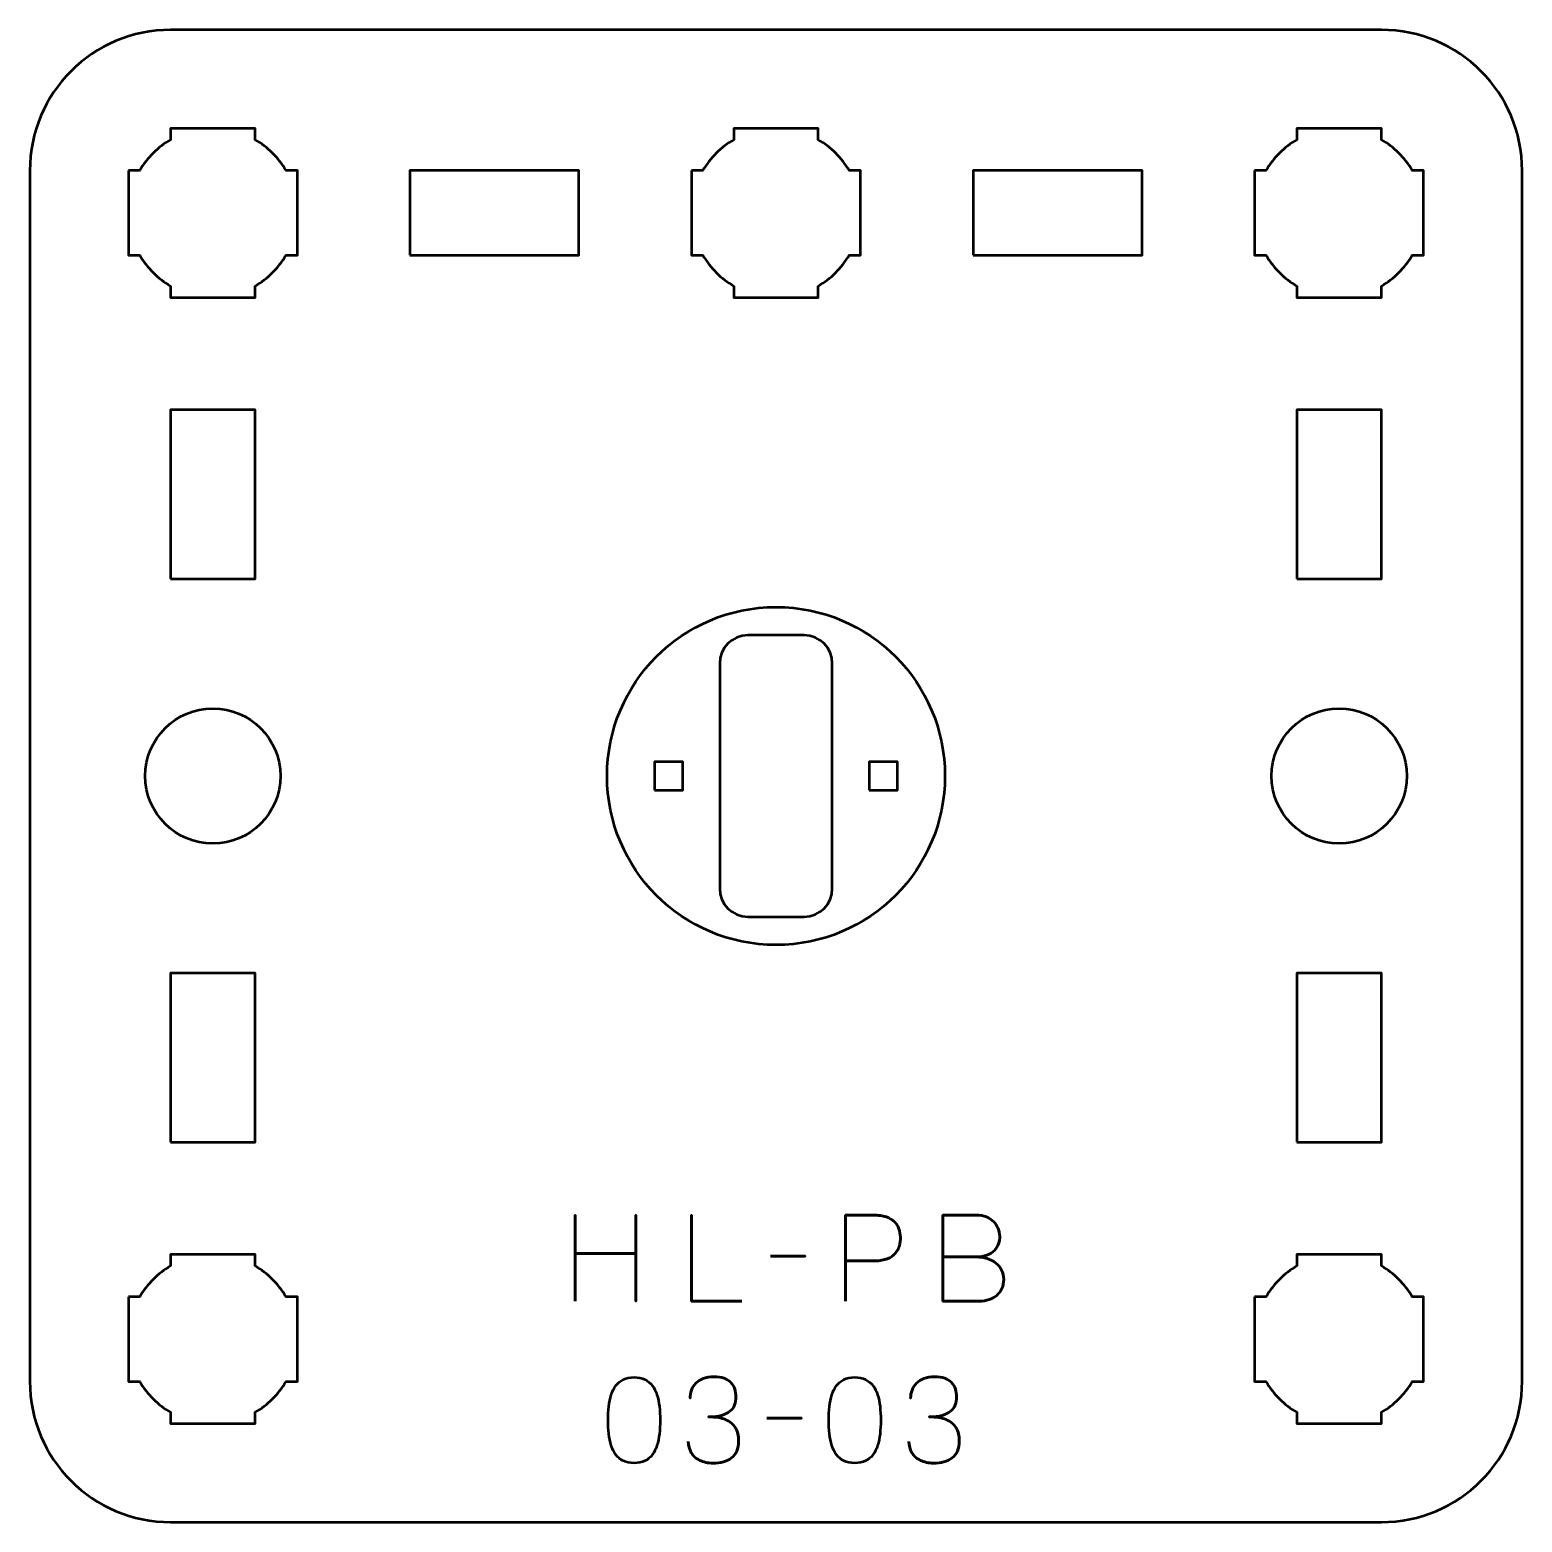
# Model space of a CAD drawing. Header units: centimetres. Extents: x -13.15 to -7.85, y -17.5 to -12.2.
import ezdxf

# ---------------------------------------------------------------- set-up
doc = ezdxf.new("R2010")
doc.units = ezdxf.units.CM
doc.header["$MEASUREMENT"] = 0
doc.layers.add('Layer 1', color=7, linetype='Continuous')

msp = doc.modelspace()

# ---------------------------------------------------------------- linework, layer by layer
at = {"layer": 'Layer 1', "lineweight": 53}
for points in [[(-12.65, -14.15), (-12.35, -14.15), (-12.35, -13.55), (-12.65, -13.55), (-12.65, -14.15)], [(-8.65, -14.15), (-8.35, -14.15), (-8.35, -13.55), (-8.65, -13.55), (-8.65, -14.15)], [(-10.931, -14.90001), (-10.831, -14.90001), (-10.831, -14.80001), (-10.931, -14.80001), (-10.931, -14.90001)], [(-10.169, -14.90001), (-10.069, -14.90001), (-10.069, -14.80001), (-10.169, -14.80001), (-10.169, -14.90001)], [(-12.65, -16.15), (-12.35, -16.15), (-12.35, -15.55), (-12.65, -15.55), (-12.65, -16.15)], [(-8.65, -16.15), (-8.35, -16.15), (-8.35, -15.55), (-8.65, -15.55), (-8.65, -16.15)]]:
    msp.add_lwpolyline(points, close=True, dxfattribs=at)
at = {"layer": 'Layer 1', "color": 5, "lineweight": 53}
msp.add_ellipse((-10.5, -14.85), major_axis=(0, 0.6), ratio=1, dxfattribs=at)
at = {"layer": 'Layer 1', "lineweight": 53}
for centre in [(-12.5, -14.85), (-8.5, -14.85)]:
    msp.add_ellipse(centre, major_axis=(0, 0.24), ratio=1, dxfattribs=at)
for points, knots in [([(-13.15, -17), (-13.15, -17), (-13.15, -12.7), (-13.15, -12.7), (-13.15, -12.7), (-13.15, -12.42391), (-12.92609, -12.2), (-12.65, -12.2), (-12.65, -12.2), (-12.65, -12.2), (-8.35, -12.2), (-8.35, -12.2), (-8.35, -12.2), (-8.07391, -12.2), (-7.85, -12.42391), (-7.85, -12.7), (-7.85, -12.7), (-7.85, -12.7), (-7.85, -17), (-7.85, -17), (-7.85, -17), (-7.85, -17.27609), (-8.07391, -17.5), (-8.35, -17.5), (-8.35, -17.5), (-8.35, -17.5), (-12.65, -17.5), (-12.65, -17.5), (-12.65, -17.5), (-12.92609, -17.5), (-13.15, -17.27609), (-13.15, -17)], [0, 0, 0, 0, 0.125, 0.125, 0.125, 0.125, 0.25, 0.25, 0.25, 0.25, 0.375, 0.375, 0.375, 0.375, 0.5, 0.5, 0.5, 0.5, 0.625, 0.625, 0.625, 0.625, 0.75, 0.75, 0.75, 0.75, 0.875, 0.875, 0.875, 0.875, 1, 1, 1, 1]), ([(-12.8, -12.7), (-12.8, -12.7), (-12.75985, -12.7), (-12.75985, -12.7), (-12.75985, -12.7), (-12.7335, -12.65447), (-12.69553, -12.6165), (-12.65, -12.59015), (-12.65, -12.59015), (-12.65, -12.59015), (-12.65, -12.55), (-12.65, -12.55), (-12.65, -12.55), (-12.65, -12.55), (-12.5, -12.55), (-12.5, -12.55), (-12.5, -12.55), (-12.5, -12.55), (-12.35, -12.55), (-12.35, -12.55), (-12.35, -12.55), (-12.35, -12.55), (-12.35, -12.59015), (-12.35, -12.59015), (-12.35, -12.59015), (-12.30447, -12.6165), (-12.2665, -12.65447), (-12.24015, -12.7), (-12.24015, -12.7), (-12.24015, -12.7), (-12.2, -12.7), (-12.2, -12.7), (-12.2, -12.7), (-12.2, -12.7), (-12.2, -12.85), (-12.2, -12.85), (-12.2, -12.85), (-12.2, -12.85), (-12.2, -13), (-12.2, -13), (-12.2, -13), (-12.2, -13), (-12.24015, -13), (-12.24015, -13), (-12.24015, -13), (-12.2665, -13.04553), (-12.30447, -13.0835), (-12.35, -13.10985), (-12.35, -13.10985), (-12.35, -13.10985), (-12.35, -13.15), (-12.35, -13.15), (-12.35, -13.15), (-12.35, -13.15), (-12.5, -13.15), (-12.5, -13.15), (-12.5, -13.15), (-12.5, -13.15), (-12.65, -13.15), (-12.65, -13.15), (-12.65, -13.15), (-12.65, -13.15), (-12.65, -13.10985), (-12.65, -13.10985), (-12.65, -13.10985), (-12.69553, -13.0835), (-12.7335, -13.04553), (-12.75985, -13), (-12.75985, -13), (-12.75985, -13), (-12.8, -13), (-12.8, -13), (-12.8, -13), (-12.8, -13), (-12.8, -12.85), (-12.8, -12.85), (-12.8, -12.85), (-12.8, -12.85), (-12.8, -12.7), (-12.8, -12.7)], [0, 0, 0, 0, 0.05, 0.05, 0.05, 0.05, 0.1, 0.1, 0.1, 0.1, 0.15, 0.15, 0.15, 0.15, 0.2, 0.2, 0.2, 0.2, 0.25, 0.25, 0.25, 0.25, 0.3, 0.3, 0.3, 0.3, 0.35, 0.35, 0.35, 0.35, 0.4, 0.4, 0.4, 0.4, 0.45, 0.45, 0.45, 0.45, 0.5, 0.5, 0.5, 0.5, 0.55, 0.55, 0.55, 0.55, 0.6, 0.6, 0.6, 0.6, 0.65, 0.65, 0.65, 0.65, 0.7, 0.7, 0.7, 0.7, 0.75, 0.75, 0.75, 0.75, 0.8, 0.8, 0.8, 0.8, 0.85, 0.85, 0.85, 0.85, 0.9, 0.9, 0.9, 0.9, 0.95, 0.95, 0.95, 0.95, 1, 1, 1, 1]), ([(-10.8, -12.7), (-10.8, -12.7), (-10.75985, -12.7), (-10.75985, -12.7), (-10.75985, -12.7), (-10.7335, -12.65447), (-10.69553, -12.6165), (-10.65, -12.59015), (-10.65, -12.59015), (-10.65, -12.59015), (-10.65, -12.55), (-10.65, -12.55), (-10.65, -12.55), (-10.65, -12.55), (-10.5, -12.55), (-10.5, -12.55), (-10.5, -12.55), (-10.5, -12.55), (-10.35, -12.55), (-10.35, -12.55), (-10.35, -12.55), (-10.35, -12.55), (-10.35, -12.59015), (-10.35, -12.59015), (-10.35, -12.59015), (-10.30447, -12.6165), (-10.2665, -12.65447), (-10.24015, -12.7), (-10.24015, -12.7), (-10.24015, -12.7), (-10.2, -12.7), (-10.2, -12.7), (-10.2, -12.7), (-10.2, -12.7), (-10.2, -12.85), (-10.2, -12.85), (-10.2, -12.85), (-10.2, -12.85), (-10.2, -13), (-10.2, -13), (-10.2, -13), (-10.2, -13), (-10.24015, -13), (-10.24015, -13), (-10.24015, -13), (-10.2665, -13.04553), (-10.30447, -13.0835), (-10.35, -13.10985), (-10.35, -13.10985), (-10.35, -13.10985), (-10.35, -13.15), (-10.35, -13.15), (-10.35, -13.15), (-10.35, -13.15), (-10.5, -13.15), (-10.5, -13.15), (-10.5, -13.15), (-10.5, -13.15), (-10.65, -13.15), (-10.65, -13.15), (-10.65, -13.15), (-10.65, -13.15), (-10.65, -13.10985), (-10.65, -13.10985), (-10.65, -13.10985), (-10.69553, -13.0835), (-10.7335, -13.04553), (-10.75985, -13), (-10.75985, -13), (-10.75985, -13), (-10.8, -13), (-10.8, -13), (-10.8, -13), (-10.8, -13), (-10.8, -12.85), (-10.8, -12.85), (-10.8, -12.85), (-10.8, -12.85), (-10.8, -12.7), (-10.8, -12.7)], [0, 0, 0, 0, 0.05, 0.05, 0.05, 0.05, 0.1, 0.1, 0.1, 0.1, 0.15, 0.15, 0.15, 0.15, 0.2, 0.2, 0.2, 0.2, 0.25, 0.25, 0.25, 0.25, 0.3, 0.3, 0.3, 0.3, 0.35, 0.35, 0.35, 0.35, 0.4, 0.4, 0.4, 0.4, 0.45, 0.45, 0.45, 0.45, 0.5, 0.5, 0.5, 0.5, 0.55, 0.55, 0.55, 0.55, 0.6, 0.6, 0.6, 0.6, 0.65, 0.65, 0.65, 0.65, 0.7, 0.7, 0.7, 0.7, 0.75, 0.75, 0.75, 0.75, 0.8, 0.8, 0.8, 0.8, 0.85, 0.85, 0.85, 0.85, 0.9, 0.9, 0.9, 0.9, 0.95, 0.95, 0.95, 0.95, 1, 1, 1, 1]), ([(-8.8, -12.7), (-8.8, -12.7), (-8.75985, -12.7), (-8.75985, -12.7), (-8.75985, -12.7), (-8.7335, -12.65447), (-8.69553, -12.6165), (-8.65, -12.59015), (-8.65, -12.59015), (-8.65, -12.59015), (-8.65, -12.55), (-8.65, -12.55), (-8.65, -12.55), (-8.65, -12.55), (-8.5, -12.55), (-8.5, -12.55), (-8.5, -12.55), (-8.5, -12.55), (-8.35, -12.55), (-8.35, -12.55), (-8.35, -12.55), (-8.35, -12.55), (-8.35, -12.59015), (-8.35, -12.59015), (-8.35, -12.59015), (-8.30447, -12.6165), (-8.2665, -12.65447), (-8.24015, -12.7), (-8.24015, -12.7), (-8.24015, -12.7), (-8.2, -12.7), (-8.2, -12.7), (-8.2, -12.7), (-8.2, -12.7), (-8.2, -12.85), (-8.2, -12.85), (-8.2, -12.85), (-8.2, -12.85), (-8.2, -13), (-8.2, -13), (-8.2, -13), (-8.2, -13), (-8.24015, -13), (-8.24015, -13), (-8.24015, -13), (-8.2665, -13.04553), (-8.30447, -13.0835), (-8.35, -13.10985), (-8.35, -13.10985), (-8.35, -13.10985), (-8.35, -13.15), (-8.35, -13.15), (-8.35, -13.15), (-8.35, -13.15), (-8.5, -13.15), (-8.5, -13.15), (-8.5, -13.15), (-8.5, -13.15), (-8.65, -13.15), (-8.65, -13.15), (-8.65, -13.15), (-8.65, -13.15), (-8.65, -13.10985), (-8.65, -13.10985), (-8.65, -13.10985), (-8.69553, -13.0835), (-8.7335, -13.04553), (-8.75985, -13), (-8.75985, -13), (-8.75985, -13), (-8.8, -13), (-8.8, -13), (-8.8, -13), (-8.8, -13), (-8.8, -12.85), (-8.8, -12.85), (-8.8, -12.85), (-8.8, -12.85), (-8.8, -12.7), (-8.8, -12.7)], [0, 0, 0, 0, 0.05, 0.05, 0.05, 0.05, 0.1, 0.1, 0.1, 0.1, 0.15, 0.15, 0.15, 0.15, 0.2, 0.2, 0.2, 0.2, 0.25, 0.25, 0.25, 0.25, 0.3, 0.3, 0.3, 0.3, 0.35, 0.35, 0.35, 0.35, 0.4, 0.4, 0.4, 0.4, 0.45, 0.45, 0.45, 0.45, 0.5, 0.5, 0.5, 0.5, 0.55, 0.55, 0.55, 0.55, 0.6, 0.6, 0.6, 0.6, 0.65, 0.65, 0.65, 0.65, 0.7, 0.7, 0.7, 0.7, 0.75, 0.75, 0.75, 0.75, 0.8, 0.8, 0.8, 0.8, 0.85, 0.85, 0.85, 0.85, 0.9, 0.9, 0.9, 0.9, 0.95, 0.95, 0.95, 0.95, 1, 1, 1, 1]), ([(-11.8, -13), (-11.8, -13), (-11.8, -12.7), (-11.8, -12.7), (-11.8, -12.7), (-11.8, -12.7), (-11.2, -12.7), (-11.2, -12.7), (-11.2, -12.7), (-11.2, -12.7), (-11.2, -13), (-11.2, -13), (-11.2, -13), (-11.2, -13), (-11.8, -13), (-11.8, -13)], [0, 0, 0, 0, 0.25, 0.25, 0.25, 0.25, 0.5, 0.5, 0.5, 0.5, 0.75, 0.75, 0.75, 0.75, 1, 1, 1, 1]), ([(-9.8, -13), (-9.8, -13), (-9.8, -12.7), (-9.8, -12.7), (-9.8, -12.7), (-9.8, -12.7), (-9.2, -12.7), (-9.2, -12.7), (-9.2, -12.7), (-9.2, -12.7), (-9.2, -13), (-9.2, -13), (-9.2, -13), (-9.2, -13), (-9.8, -13), (-9.8, -13)], [0, 0, 0, 0, 0.25, 0.25, 0.25, 0.25, 0.5, 0.5, 0.5, 0.5, 0.75, 0.75, 0.75, 0.75, 1, 1, 1, 1]), ([(-10.7, -15.25), (-10.7, -15.25), (-10.7, -14.45), (-10.7, -14.45), (-10.7, -14.45), (-10.7, -14.39478), (-10.65522, -14.35), (-10.6, -14.35), (-10.6, -14.35), (-10.6, -14.35), (-10.4, -14.35), (-10.4, -14.35), (-10.4, -14.35), (-10.34478, -14.35), (-10.3, -14.39478), (-10.3, -14.45), (-10.3, -14.45), (-10.3, -14.45), (-10.3, -15.25), (-10.3, -15.25), (-10.3, -15.25), (-10.3, -15.30522), (-10.34478, -15.35), (-10.4, -15.35), (-10.4, -15.35), (-10.4, -15.35), (-10.6, -15.35), (-10.6, -15.35), (-10.6, -15.35), (-10.65522, -15.35), (-10.7, -15.30522), (-10.7, -15.25)], [0, 0, 0, 0, 0.125, 0.125, 0.125, 0.125, 0.25, 0.25, 0.25, 0.25, 0.375, 0.375, 0.375, 0.375, 0.5, 0.5, 0.5, 0.5, 0.625, 0.625, 0.625, 0.625, 0.75, 0.75, 0.75, 0.75, 0.875, 0.875, 0.875, 0.875, 1, 1, 1, 1]), ([(-12.8, -16.7), (-12.8, -16.7), (-12.75985, -16.7), (-12.75985, -16.7), (-12.75985, -16.7), (-12.7335, -16.65447), (-12.69553, -16.6165), (-12.65, -16.59015), (-12.65, -16.59015), (-12.65, -16.59015), (-12.65, -16.55), (-12.65, -16.55), (-12.65, -16.55), (-12.65, -16.55), (-12.5, -16.55), (-12.5, -16.55), (-12.5, -16.55), (-12.5, -16.55), (-12.35, -16.55), (-12.35, -16.55), (-12.35, -16.55), (-12.35, -16.55), (-12.35, -16.59015), (-12.35, -16.59015), (-12.35, -16.59015), (-12.30447, -16.6165), (-12.2665, -16.65447), (-12.24015, -16.7), (-12.24015, -16.7), (-12.24015, -16.7), (-12.2, -16.7), (-12.2, -16.7), (-12.2, -16.7), (-12.2, -16.7), (-12.2, -16.85), (-12.2, -16.85), (-12.2, -16.85), (-12.2, -16.85), (-12.2, -17), (-12.2, -17), (-12.2, -17), (-12.2, -17), (-12.24015, -17), (-12.24015, -17), (-12.24015, -17), (-12.2665, -17.04553), (-12.30447, -17.0835), (-12.35, -17.10985), (-12.35, -17.10985), (-12.35, -17.10985), (-12.35, -17.15), (-12.35, -17.15), (-12.35, -17.15), (-12.35, -17.15), (-12.5, -17.15), (-12.5, -17.15), (-12.5, -17.15), (-12.5, -17.15), (-12.65, -17.15), (-12.65, -17.15), (-12.65, -17.15), (-12.65, -17.15), (-12.65, -17.10985), (-12.65, -17.10985), (-12.65, -17.10985), (-12.69553, -17.0835), (-12.7335, -17.04553), (-12.75985, -17), (-12.75985, -17), (-12.75985, -17), (-12.8, -17), (-12.8, -17), (-12.8, -17), (-12.8, -17), (-12.8, -16.85), (-12.8, -16.85), (-12.8, -16.85), (-12.8, -16.85), (-12.8, -16.7), (-12.8, -16.7)], [0, 0, 0, 0, 0.05, 0.05, 0.05, 0.05, 0.1, 0.1, 0.1, 0.1, 0.15, 0.15, 0.15, 0.15, 0.2, 0.2, 0.2, 0.2, 0.25, 0.25, 0.25, 0.25, 0.3, 0.3, 0.3, 0.3, 0.35, 0.35, 0.35, 0.35, 0.4, 0.4, 0.4, 0.4, 0.45, 0.45, 0.45, 0.45, 0.5, 0.5, 0.5, 0.5, 0.55, 0.55, 0.55, 0.55, 0.6, 0.6, 0.6, 0.6, 0.65, 0.65, 0.65, 0.65, 0.7, 0.7, 0.7, 0.7, 0.75, 0.75, 0.75, 0.75, 0.8, 0.8, 0.8, 0.8, 0.85, 0.85, 0.85, 0.85, 0.9, 0.9, 0.9, 0.9, 0.95, 0.95, 0.95, 0.95, 1, 1, 1, 1]), ([(-8.8, -16.7), (-8.8, -16.7), (-8.75985, -16.7), (-8.75985, -16.7), (-8.75985, -16.7), (-8.7335, -16.65447), (-8.69553, -16.6165), (-8.65, -16.59015), (-8.65, -16.59015), (-8.65, -16.59015), (-8.65, -16.55), (-8.65, -16.55), (-8.65, -16.55), (-8.65, -16.55), (-8.5, -16.55), (-8.5, -16.55), (-8.5, -16.55), (-8.5, -16.55), (-8.35, -16.55), (-8.35, -16.55), (-8.35, -16.55), (-8.35, -16.55), (-8.35, -16.59015), (-8.35, -16.59015), (-8.35, -16.59015), (-8.30447, -16.6165), (-8.2665, -16.65447), (-8.24015, -16.7), (-8.24015, -16.7), (-8.24015, -16.7), (-8.2, -16.7), (-8.2, -16.7), (-8.2, -16.7), (-8.2, -16.7), (-8.2, -16.85), (-8.2, -16.85), (-8.2, -16.85), (-8.2, -16.85), (-8.2, -17), (-8.2, -17), (-8.2, -17), (-8.2, -17), (-8.24015, -17), (-8.24015, -17), (-8.24015, -17), (-8.2665, -17.04553), (-8.30447, -17.0835), (-8.35, -17.10985), (-8.35, -17.10985), (-8.35, -17.10985), (-8.35, -17.15), (-8.35, -17.15), (-8.35, -17.15), (-8.35, -17.15), (-8.5, -17.15), (-8.5, -17.15), (-8.5, -17.15), (-8.5, -17.15), (-8.65, -17.15), (-8.65, -17.15), (-8.65, -17.15), (-8.65, -17.15), (-8.65, -17.10985), (-8.65, -17.10985), (-8.65, -17.10985), (-8.69553, -17.0835), (-8.7335, -17.04553), (-8.75985, -17), (-8.75985, -17), (-8.75985, -17), (-8.8, -17), (-8.8, -17), (-8.8, -17), (-8.8, -17), (-8.8, -16.85), (-8.8, -16.85), (-8.8, -16.85), (-8.8, -16.85), (-8.8, -16.7), (-8.8, -16.7)], [0, 0, 0, 0, 0.05, 0.05, 0.05, 0.05, 0.1, 0.1, 0.1, 0.1, 0.15, 0.15, 0.15, 0.15, 0.2, 0.2, 0.2, 0.2, 0.25, 0.25, 0.25, 0.25, 0.3, 0.3, 0.3, 0.3, 0.35, 0.35, 0.35, 0.35, 0.4, 0.4, 0.4, 0.4, 0.45, 0.45, 0.45, 0.45, 0.5, 0.5, 0.5, 0.5, 0.55, 0.55, 0.55, 0.55, 0.6, 0.6, 0.6, 0.6, 0.65, 0.65, 0.65, 0.65, 0.7, 0.7, 0.7, 0.7, 0.75, 0.75, 0.75, 0.75, 0.8, 0.8, 0.8, 0.8, 0.85, 0.85, 0.85, 0.85, 0.9, 0.9, 0.9, 0.9, 0.95, 0.95, 0.95, 0.95, 1, 1, 1, 1])]:
    msp.add_open_spline(points, degree=3, knots=knots, dxfattribs=at)
at = {"layer": 'Layer 1', "color": 5, "lineweight": 53}
for points, knots in [([(-11.21288, -16.71496), (-11.21288, -16.71496), (-11.21288, -16.54605), (-11.21288, -16.54605), (-11.21288, -16.54605), (-11.21288, -16.54605), (-10.99741, -16.54605), (-10.99741, -16.54605), (-10.99741, -16.54605), (-10.99741, -16.54605), (-10.99741, -16.71496), (-10.99741, -16.71496), (-10.99741, -16.71496), (-10.99741, -16.71496), (-10.99741, -16.41016), (-10.99741, -16.41016), (-10.99741, -16.41016), (-10.99741, -16.41016), (-10.99741, -16.54605), (-10.99741, -16.54605), (-10.99741, -16.54605), (-10.99741, -16.54605), (-11.21288, -16.54605), (-11.21288, -16.54605), (-11.21288, -16.54605), (-11.21288, -16.54605), (-11.21288, -16.41016), (-11.21288, -16.41016), (-11.21288, -16.41016), (-11.21288, -16.41016), (-11.21288, -16.71496), (-11.21288, -16.71496)], [0, 0, 0, 0, 0.125, 0.125, 0.125, 0.125, 0.25, 0.25, 0.25, 0.25, 0.375, 0.375, 0.375, 0.375, 0.5, 0.5, 0.5, 0.5, 0.625, 0.625, 0.625, 0.625, 0.75, 0.75, 0.75, 0.75, 0.875, 0.875, 0.875, 0.875, 1, 1, 1, 1]), ([(-10.62149, -16.71496), (-10.62149, -16.71496), (-10.79971, -16.71496), (-10.79971, -16.71496), (-10.79971, -16.71496), (-10.79971, -16.71496), (-10.79971, -16.40974), (-10.79971, -16.40974), (-10.79971, -16.40974), (-10.79971, -16.40974), (-10.79971, -16.71496), (-10.79971, -16.71496), (-10.79971, -16.71496), (-10.79971, -16.71496), (-10.62149, -16.71496), (-10.62149, -16.71496)], [0, 0, 0, 0, 0.25, 0.25, 0.25, 0.25, 0.5, 0.5, 0.5, 0.5, 0.75, 0.75, 0.75, 0.75, 1, 1, 1, 1]), ([(-10.25362, -16.71496), (-10.25362, -16.71496), (-10.25362, -16.40974), (-10.25362, -16.40974), (-10.25362, -16.40974), (-10.25362, -16.40974), (-10.15625, -16.40974), (-10.15625, -16.40974), (-10.15625, -16.40974), (-10.13678, -16.40981), (-10.12077, -16.412), (-10.10814, -16.41623), (-10.10814, -16.41623), (-10.09558, -16.42039), (-10.0857, -16.42618), (-10.07857, -16.43352), (-10.07857, -16.43352), (-10.07145, -16.44078), (-10.06637, -16.44911), (-10.06326, -16.45849), (-10.06326, -16.45849), (-10.06023, -16.46788), (-10.05847, -16.47768), (-10.05804, -16.48806), (-10.05804, -16.48806), (-10.05755, -16.49843), (-10.05875, -16.50859), (-10.06157, -16.51846), (-10.06157, -16.51846), (-10.06446, -16.52834), (-10.06933, -16.5373), (-10.07632, -16.54535), (-10.07632, -16.54535), (-10.08323, -16.55339), (-10.09261, -16.55981), (-10.1044, -16.56454), (-10.1044, -16.56454), (-10.11618, -16.56933), (-10.13078, -16.57173), (-10.14821, -16.57187), (-10.14821, -16.57187), (-10.14821, -16.57187), (-10.25362, -16.57187), (-10.25362, -16.57187), (-10.25362, -16.57187), (-10.25362, -16.57187), (-10.14821, -16.57187), (-10.14821, -16.57187), (-10.14821, -16.57187), (-10.13114, -16.57173), (-10.11667, -16.56933), (-10.10496, -16.56454), (-10.10496, -16.56454), (-10.09318, -16.55981), (-10.08379, -16.55339), (-10.07674, -16.54535), (-10.07674, -16.54535), (-10.06975, -16.5373), (-10.06474, -16.52834), (-10.06178, -16.51846), (-10.06178, -16.51846), (-10.05882, -16.50859), (-10.05755, -16.49843), (-10.05804, -16.48806), (-10.05804, -16.48806), (-10.05847, -16.47768), (-10.06023, -16.46788), (-10.0634, -16.45849), (-10.0634, -16.45849), (-10.06651, -16.44911), (-10.07173, -16.44078), (-10.07886, -16.43352), (-10.07886, -16.43352), (-10.08605, -16.42618), (-10.09593, -16.42039), (-10.10849, -16.41623), (-10.10849, -16.41623), (-10.12112, -16.412), (-10.13699, -16.40981), (-10.15625, -16.40974), (-10.15625, -16.40974), (-10.15625, -16.40974), (-10.25362, -16.40974), (-10.25362, -16.40974), (-10.25362, -16.40974), (-10.25362, -16.40974), (-10.25362, -16.71496), (-10.25362, -16.71496)], [0, 0, 0, 0, 0.0454545, 0.0454545, 0.0454545, 0.0454545, 0.0909091, 0.0909091, 0.0909091, 0.0909091, 0.1363636, 0.1363636, 0.1363636, 0.1363636, 0.1818182, 0.1818182, 0.1818182, 0.1818182, 0.2272727, 0.2272727, 0.2272727, 0.2272727, 0.2727273, 0.2727273, 0.2727273, 0.2727273, 0.3181818, 0.3181818, 0.3181818, 0.3181818, 0.3636364, 0.3636364, 0.3636364, 0.3636364, 0.4090909, 0.4090909, 0.4090909, 0.4090909, 0.4545455, 0.4545455, 0.4545455, 0.4545455, 0.5, 0.5, 0.5, 0.5, 0.5454545, 0.5454545, 0.5454545, 0.5454545, 0.5909091, 0.5909091, 0.5909091, 0.5909091, 0.6363636, 0.6363636, 0.6363636, 0.6363636, 0.6818182, 0.6818182, 0.6818182, 0.6818182, 0.7272727, 0.7272727, 0.7272727, 0.7272727, 0.7727273, 0.7727273, 0.7727273, 0.7727273, 0.8181818, 0.8181818, 0.8181818, 0.8181818, 0.8636364, 0.8636364, 0.8636364, 0.8636364, 0.9090909, 0.9090909, 0.9090909, 0.9090909, 0.9545455, 0.9545455, 0.9545455, 0.9545455, 1, 1, 1, 1]), ([(-9.90734, -16.5579), (-9.90734, -16.5579), (-9.79008, -16.5579), (-9.79008, -16.5579), (-9.79008, -16.5579), (-9.77484, -16.55783), (-9.76186, -16.55572), (-9.75092, -16.55155), (-9.75092, -16.55155), (-9.74005, -16.54746), (-9.73124, -16.54189), (-9.72439, -16.5349), (-9.72439, -16.5349), (-9.71755, -16.52792), (-9.71261, -16.52002), (-9.7095, -16.51127), (-9.7095, -16.51127), (-9.70647, -16.50259), (-9.70506, -16.49356), (-9.70541, -16.48425), (-9.70541, -16.48425), (-9.70584, -16.47493), (-9.70781, -16.4659), (-9.71134, -16.45708), (-9.71134, -16.45708), (-9.7148, -16.44826), (-9.72002, -16.44029), (-9.72686, -16.43316), (-9.72686, -16.43316), (-9.7337, -16.42604), (-9.74224, -16.42039), (-9.75261, -16.41623), (-9.75261, -16.41623), (-9.76299, -16.412), (-9.77519, -16.40981), (-9.78923, -16.40974), (-9.78923, -16.40974), (-9.78923, -16.40974), (-9.90734, -16.40974), (-9.90734, -16.40974), (-9.90734, -16.40974), (-9.90734, -16.40974), (-9.90734, -16.71496), (-9.90734, -16.71496), (-9.90734, -16.71496), (-9.90734, -16.71496), (-9.77738, -16.71496), (-9.77738, -16.71496), (-9.77738, -16.71496), (-9.76524, -16.71496), (-9.75395, -16.7132), (-9.74351, -16.70974), (-9.74351, -16.70974), (-9.73307, -16.70621), (-9.72397, -16.7012), (-9.71607, -16.6945), (-9.71607, -16.6945), (-9.70823, -16.68787), (-9.7021, -16.67982), (-9.69772, -16.6703), (-9.69772, -16.6703), (-9.69335, -16.66077), (-9.69109, -16.64998), (-9.69102, -16.63791), (-9.69102, -16.63791), (-9.6913, -16.62578), (-9.69384, -16.61484), (-9.69871, -16.60504), (-9.69871, -16.60504), (-9.70358, -16.59523), (-9.71035, -16.58683), (-9.7191, -16.57978), (-9.7191, -16.57978), (-9.72785, -16.57279), (-9.73829, -16.56736), (-9.75029, -16.56362), (-9.75029, -16.56362), (-9.76228, -16.55988), (-9.77554, -16.55798), (-9.79008, -16.5579), (-9.79008, -16.5579), (-9.77554, -16.55798), (-9.76228, -16.55988), (-9.75029, -16.56362), (-9.75029, -16.56362), (-9.73829, -16.56736), (-9.72785, -16.57279), (-9.7191, -16.57978), (-9.7191, -16.57978), (-9.71035, -16.58683), (-9.70358, -16.59523), (-9.69871, -16.60504), (-9.69871, -16.60504), (-9.69384, -16.61484), (-9.6913, -16.62578), (-9.69102, -16.63791), (-9.69102, -16.63791), (-9.69109, -16.64998), (-9.69335, -16.66077), (-9.69772, -16.6703), (-9.69772, -16.6703), (-9.7021, -16.67982), (-9.70823, -16.68787), (-9.71607, -16.6945), (-9.71607, -16.6945), (-9.72397, -16.7012), (-9.73307, -16.70621), (-9.74351, -16.70974), (-9.74351, -16.70974), (-9.75395, -16.7132), (-9.76524, -16.71496), (-9.77738, -16.71496), (-9.77738, -16.71496), (-9.77738, -16.71496), (-9.90734, -16.71496), (-9.90734, -16.71496), (-9.90734, -16.71496), (-9.90734, -16.71496), (-9.90734, -16.40974), (-9.90734, -16.40974), (-9.90734, -16.40974), (-9.90734, -16.40974), (-9.78923, -16.40974), (-9.78923, -16.40974), (-9.78923, -16.40974), (-9.77519, -16.40981), (-9.76299, -16.412), (-9.75261, -16.41623), (-9.75261, -16.41623), (-9.74224, -16.42039), (-9.7337, -16.42604), (-9.72686, -16.43316), (-9.72686, -16.43316), (-9.72002, -16.44029), (-9.7148, -16.44826), (-9.71134, -16.45708), (-9.71134, -16.45708), (-9.70781, -16.4659), (-9.70584, -16.47493), (-9.70541, -16.48425), (-9.70541, -16.48425), (-9.70506, -16.49356), (-9.70647, -16.50259), (-9.7095, -16.51127), (-9.7095, -16.51127), (-9.71261, -16.52002), (-9.71755, -16.52792), (-9.72439, -16.5349), (-9.72439, -16.5349), (-9.73124, -16.54189), (-9.74005, -16.54746), (-9.75092, -16.55155), (-9.75092, -16.55155), (-9.76186, -16.55572), (-9.77484, -16.55783), (-9.79008, -16.5579), (-9.79008, -16.5579), (-9.79008, -16.5579), (-9.90734, -16.5579), (-9.90734, -16.5579)], [0, 0, 0, 0, 0.025, 0.025, 0.025, 0.025, 0.05, 0.05, 0.05, 0.05, 0.075, 0.075, 0.075, 0.075, 0.1, 0.1, 0.1, 0.1, 0.125, 0.125, 0.125, 0.125, 0.15, 0.15, 0.15, 0.15, 0.175, 0.175, 0.175, 0.175, 0.2, 0.2, 0.2, 0.2, 0.225, 0.225, 0.225, 0.225, 0.25, 0.25, 0.25, 0.25, 0.275, 0.275, 0.275, 0.275, 0.3, 0.3, 0.3, 0.3, 0.325, 0.325, 0.325, 0.325, 0.35, 0.35, 0.35, 0.35, 0.375, 0.375, 0.375, 0.375, 0.4, 0.4, 0.4, 0.4, 0.425, 0.425, 0.425, 0.425, 0.45, 0.45, 0.45, 0.45, 0.475, 0.475, 0.475, 0.475, 0.5, 0.5, 0.5, 0.5, 0.525, 0.525, 0.525, 0.525, 0.55, 0.55, 0.55, 0.55, 0.575, 0.575, 0.575, 0.575, 0.6, 0.6, 0.6, 0.6, 0.625, 0.625, 0.625, 0.625, 0.65, 0.65, 0.65, 0.65, 0.675, 0.675, 0.675, 0.675, 0.7, 0.7, 0.7, 0.7, 0.725, 0.725, 0.725, 0.725, 0.75, 0.75, 0.75, 0.75, 0.775, 0.775, 0.775, 0.775, 0.8, 0.8, 0.8, 0.8, 0.825, 0.825, 0.825, 0.825, 0.85, 0.85, 0.85, 0.85, 0.875, 0.875, 0.875, 0.875, 0.9, 0.9, 0.9, 0.9, 0.925, 0.925, 0.925, 0.925, 0.95, 0.95, 0.95, 0.95, 0.975, 0.975, 0.975, 0.975, 1, 1, 1, 1]), ([(-10.51947, -16.55536), (-10.51947, -16.55536), (-10.39628, -16.55536), (-10.39628, -16.55536), (-10.39628, -16.55536), (-10.39628, -16.55536), (-10.51947, -16.55536), (-10.51947, -16.55536)], [0, 0, 0, 0, 0.5, 0.5, 0.5, 0.5, 1, 1, 1, 1]), ([(-11.00397, -17.29027), (-10.98916, -17.2902), (-10.97639, -17.28759), (-10.96573, -17.28251), (-10.96573, -17.28251), (-10.95515, -17.27743), (-10.94633, -17.27016), (-10.93928, -17.26092), (-10.93928, -17.26092), (-10.93229, -17.25161), (-10.92679, -17.2406), (-10.9227, -17.2279), (-10.9227, -17.2279), (-10.91867, -17.2152), (-10.91578, -17.2013), (-10.91416, -17.18606), (-10.91416, -17.18606), (-10.91246, -17.17082), (-10.91162, -17.1548), (-10.91169, -17.13787), (-10.91169, -17.13787), (-10.91162, -17.12101), (-10.91246, -17.10499), (-10.91416, -17.08982), (-10.91416, -17.08982), (-10.91578, -17.07465), (-10.91867, -17.06068), (-10.9227, -17.04798), (-10.9227, -17.04798), (-10.92679, -17.03535), (-10.93229, -17.02435), (-10.93928, -17.01496), (-10.93928, -17.01496), (-10.94633, -17.00565), (-10.95515, -16.99838), (-10.96573, -16.9933), (-10.96573, -16.9933), (-10.97639, -16.98815), (-10.98916, -16.98554), (-11.00397, -16.98547), (-11.00397, -16.98547), (-11.01879, -16.98554), (-11.03156, -16.98815), (-11.04222, -16.9933), (-11.04222, -16.9933), (-11.0528, -16.99838), (-11.06162, -17.00565), (-11.06867, -17.01496), (-11.06867, -17.01496), (-11.07566, -17.02435), (-11.08116, -17.03535), (-11.08525, -17.04798), (-11.08525, -17.04798), (-11.08928, -17.06068), (-11.09217, -17.07465), (-11.09379, -17.08982), (-11.09379, -17.08982), (-11.09548, -17.10499), (-11.09633, -17.12101), (-11.09626, -17.13787), (-11.09626, -17.13787), (-11.09633, -17.1548), (-11.09548, -17.17082), (-11.09379, -17.18606), (-11.09379, -17.18606), (-11.09217, -17.2013), (-11.08928, -17.2152), (-11.08525, -17.2279), (-11.08525, -17.2279), (-11.08116, -17.2406), (-11.07566, -17.25161), (-11.06867, -17.26092), (-11.06867, -17.26092), (-11.06162, -17.27016), (-11.0528, -17.27743), (-11.04222, -17.28251), (-11.04222, -17.28251), (-11.03156, -17.28759), (-11.01879, -17.2902), (-11.00397, -17.29027)], [0, 0, 0, 0, 0.05, 0.05, 0.05, 0.05, 0.1, 0.1, 0.1, 0.1, 0.15, 0.15, 0.15, 0.15, 0.2, 0.2, 0.2, 0.2, 0.25, 0.25, 0.25, 0.25, 0.3, 0.3, 0.3, 0.3, 0.35, 0.35, 0.35, 0.35, 0.4, 0.4, 0.4, 0.4, 0.45, 0.45, 0.45, 0.45, 0.5, 0.5, 0.5, 0.5, 0.55, 0.55, 0.55, 0.55, 0.6, 0.6, 0.6, 0.6, 0.65, 0.65, 0.65, 0.65, 0.7, 0.7, 0.7, 0.7, 0.75, 0.75, 0.75, 0.75, 0.8, 0.8, 0.8, 0.8, 0.85, 0.85, 0.85, 0.85, 0.9, 0.9, 0.9, 0.9, 0.95, 0.95, 0.95, 0.95, 1, 1, 1, 1]), ([(-11.00397, -17.29027), (-10.98916, -17.2902), (-10.97639, -17.28759), (-10.96573, -17.28251), (-10.96573, -17.28251), (-10.95515, -17.27743), (-10.94633, -17.27016), (-10.93928, -17.26092), (-10.93928, -17.26092), (-10.93229, -17.25161), (-10.92679, -17.2406), (-10.9227, -17.2279), (-10.9227, -17.2279), (-10.91867, -17.2152), (-10.91578, -17.2013), (-10.91416, -17.18606), (-10.91416, -17.18606), (-10.91246, -17.17082), (-10.91162, -17.1548), (-10.91169, -17.13787), (-10.91169, -17.13787), (-10.91162, -17.12101), (-10.91246, -17.10499), (-10.91416, -17.08982), (-10.91416, -17.08982), (-10.91578, -17.07465), (-10.91867, -17.06068), (-10.9227, -17.04798), (-10.9227, -17.04798), (-10.92679, -17.03535), (-10.93229, -17.02435), (-10.93928, -17.01496), (-10.93928, -17.01496), (-10.94633, -17.00565), (-10.95515, -16.99838), (-10.96573, -16.9933), (-10.96573, -16.9933), (-10.97639, -16.98815), (-10.98916, -16.98554), (-11.00397, -16.98547), (-11.00397, -16.98547), (-11.01879, -16.98554), (-11.03156, -16.98815), (-11.04222, -16.9933), (-11.04222, -16.9933), (-11.0528, -16.99838), (-11.06162, -17.00565), (-11.06867, -17.01496), (-11.06867, -17.01496), (-11.07566, -17.02435), (-11.08116, -17.03535), (-11.08525, -17.04798), (-11.08525, -17.04798), (-11.08928, -17.06068), (-11.09217, -17.07465), (-11.09379, -17.08982), (-11.09379, -17.08982), (-11.09548, -17.10499), (-11.09633, -17.12101), (-11.09626, -17.13787), (-11.09626, -17.13787), (-11.09633, -17.1548), (-11.09548, -17.17082), (-11.09379, -17.18606), (-11.09379, -17.18606), (-11.09217, -17.2013), (-11.08928, -17.2152), (-11.08525, -17.2279), (-11.08525, -17.2279), (-11.08116, -17.2406), (-11.07566, -17.25161), (-11.06867, -17.26092), (-11.06867, -17.26092), (-11.06162, -17.27016), (-11.0528, -17.27743), (-11.04222, -17.28251), (-11.04222, -17.28251), (-11.03156, -17.28759), (-11.01879, -17.2902), (-11.00397, -17.29027)], [0, 0, 0, 0, 0.05, 0.05, 0.05, 0.05, 0.1, 0.1, 0.1, 0.1, 0.15, 0.15, 0.15, 0.15, 0.2, 0.2, 0.2, 0.2, 0.25, 0.25, 0.25, 0.25, 0.3, 0.3, 0.3, 0.3, 0.35, 0.35, 0.35, 0.35, 0.4, 0.4, 0.4, 0.4, 0.45, 0.45, 0.45, 0.45, 0.5, 0.5, 0.5, 0.5, 0.55, 0.55, 0.55, 0.55, 0.6, 0.6, 0.6, 0.6, 0.65, 0.65, 0.65, 0.65, 0.7, 0.7, 0.7, 0.7, 0.75, 0.75, 0.75, 0.75, 0.8, 0.8, 0.8, 0.8, 0.85, 0.85, 0.85, 0.85, 0.9, 0.9, 0.9, 0.9, 0.95, 0.95, 0.95, 0.95, 1, 1, 1, 1]), ([(-10.81136, -17.21365), (-10.81129, -17.22889), (-10.80776, -17.24215), (-10.80078, -17.25365), (-10.80078, -17.25365), (-10.79379, -17.26508), (-10.78384, -17.27404), (-10.77086, -17.28046), (-10.77086, -17.28046), (-10.75788, -17.28688), (-10.74229, -17.29013), (-10.72415, -17.29027), (-10.72415, -17.29027), (-10.71054, -17.29027), (-10.69819, -17.28886), (-10.68697, -17.2859), (-10.68697, -17.2859), (-10.67582, -17.28293), (-10.66623, -17.27835), (-10.65811, -17.27207), (-10.65811, -17.27207), (-10.65, -17.26579), (-10.64379, -17.25767), (-10.63935, -17.2478), (-10.63935, -17.2478), (-10.63497, -17.23785), (-10.63279, -17.22592), (-10.63272, -17.21195), (-10.63272, -17.21195), (-10.63264, -17.19333), (-10.63645, -17.17759), (-10.644, -17.16482), (-10.644, -17.16482), (-10.65155, -17.15205), (-10.66327, -17.14246), (-10.679, -17.1359), (-10.679, -17.1359), (-10.69473, -17.12933), (-10.71491, -17.12602), (-10.73939, -17.12602), (-10.73939, -17.12602), (-10.72112, -17.12609), (-10.70581, -17.1244), (-10.69332, -17.12094), (-10.69332, -17.12094), (-10.6809, -17.11748), (-10.67096, -17.11261), (-10.66348, -17.10626), (-10.66348, -17.10626), (-10.656, -17.09998), (-10.65057, -17.0925), (-10.64732, -17.0839), (-10.64732, -17.0839), (-10.644, -17.07536), (-10.64238, -17.06598), (-10.64245, -17.05575), (-10.64245, -17.05575), (-10.64238, -17.04551), (-10.64379, -17.03606), (-10.64661, -17.02731), (-10.64661, -17.02731), (-10.64937, -17.01856), (-10.65388, -17.01087), (-10.66002, -17.00431), (-10.66002, -17.00431), (-10.66616, -16.99775), (-10.67427, -16.9926), (-10.68422, -16.98893), (-10.68422, -16.98893), (-10.69424, -16.98526), (-10.70645, -16.98343), (-10.72077, -16.98336), (-10.72077, -16.98336), (-10.73502, -16.98343), (-10.74751, -16.98554), (-10.75809, -16.98964), (-10.75809, -16.98964), (-10.76875, -16.99373), (-10.77749, -16.9993), (-10.78455, -17.00643), (-10.78455, -17.00643), (-10.79153, -17.01355), (-10.79676, -17.02167), (-10.80021, -17.03084), (-10.80021, -17.03084), (-10.80374, -17.04001), (-10.80543, -17.04975), (-10.80543, -17.05998), (-10.80543, -17.05998), (-10.80543, -17.04975), (-10.80374, -17.04001), (-10.80021, -17.03084), (-10.80021, -17.03084), (-10.79676, -17.02167), (-10.79153, -17.01355), (-10.78455, -17.00643), (-10.78455, -17.00643), (-10.77749, -16.9993), (-10.76875, -16.99373), (-10.75809, -16.98964), (-10.75809, -16.98964), (-10.74751, -16.98554), (-10.73502, -16.98343), (-10.72077, -16.98336), (-10.72077, -16.98336), (-10.70645, -16.98343), (-10.69424, -16.98526), (-10.68422, -16.98893), (-10.68422, -16.98893), (-10.67427, -16.9926), (-10.66616, -16.99775), (-10.66002, -17.00431), (-10.66002, -17.00431), (-10.65388, -17.01087), (-10.64937, -17.01856), (-10.64661, -17.02731), (-10.64661, -17.02731), (-10.64379, -17.03606), (-10.64238, -17.04551), (-10.64245, -17.05575), (-10.64245, -17.05575), (-10.64238, -17.06598), (-10.644, -17.07536), (-10.64732, -17.0839), (-10.64732, -17.0839), (-10.65057, -17.0925), (-10.656, -17.09998), (-10.66348, -17.10626), (-10.66348, -17.10626), (-10.67096, -17.11261), (-10.6809, -17.11748), (-10.69332, -17.12094), (-10.69332, -17.12094), (-10.70581, -17.1244), (-10.72112, -17.12609), (-10.73939, -17.12602), (-10.73939, -17.12602), (-10.71491, -17.12602), (-10.69473, -17.12933), (-10.679, -17.1359), (-10.679, -17.1359), (-10.66327, -17.14246), (-10.65155, -17.15205), (-10.644, -17.16482), (-10.644, -17.16482), (-10.63645, -17.17759), (-10.63264, -17.19333), (-10.63272, -17.21195), (-10.63272, -17.21195), (-10.63279, -17.22592), (-10.63497, -17.23785), (-10.63935, -17.2478), (-10.63935, -17.2478), (-10.64379, -17.25767), (-10.65, -17.26579), (-10.65811, -17.27207), (-10.65811, -17.27207), (-10.66623, -17.27835), (-10.67582, -17.28293), (-10.68697, -17.2859), (-10.68697, -17.2859), (-10.69819, -17.28886), (-10.71054, -17.29027), (-10.72415, -17.29027), (-10.72415, -17.29027), (-10.74229, -17.29013), (-10.75788, -17.28688), (-10.77086, -17.28046), (-10.77086, -17.28046), (-10.78384, -17.27404), (-10.79379, -17.26508), (-10.80078, -17.25365), (-10.80078, -17.25365), (-10.80776, -17.24215), (-10.81129, -17.22889), (-10.81136, -17.21365)], [0, 0, 0, 0, 0.0227273, 0.0227273, 0.0227273, 0.0227273, 0.0454545, 0.0454545, 0.0454545, 0.0454545, 0.0681818, 0.0681818, 0.0681818, 0.0681818, 0.0909091, 0.0909091, 0.0909091, 0.0909091, 0.1136364, 0.1136364, 0.1136364, 0.1136364, 0.1363636, 0.1363636, 0.1363636, 0.1363636, 0.1590909, 0.1590909, 0.1590909, 0.1590909, 0.1818182, 0.1818182, 0.1818182, 0.1818182, 0.2045455, 0.2045455, 0.2045455, 0.2045455, 0.2272727, 0.2272727, 0.2272727, 0.2272727, 0.25, 0.25, 0.25, 0.25, 0.2727273, 0.2727273, 0.2727273, 0.2727273, 0.2954545, 0.2954545, 0.2954545, 0.2954545, 0.3181818, 0.3181818, 0.3181818, 0.3181818, 0.3409091, 0.3409091, 0.3409091, 0.3409091, 0.3636364, 0.3636364, 0.3636364, 0.3636364, 0.3863636, 0.3863636, 0.3863636, 0.3863636, 0.4090909, 0.4090909, 0.4090909, 0.4090909, 0.4318182, 0.4318182, 0.4318182, 0.4318182, 0.4545455, 0.4545455, 0.4545455, 0.4545455, 0.4772727, 0.4772727, 0.4772727, 0.4772727, 0.5, 0.5, 0.5, 0.5, 0.5227273, 0.5227273, 0.5227273, 0.5227273, 0.5454545, 0.5454545, 0.5454545, 0.5454545, 0.5681818, 0.5681818, 0.5681818, 0.5681818, 0.5909091, 0.5909091, 0.5909091, 0.5909091, 0.6136364, 0.6136364, 0.6136364, 0.6136364, 0.6363636, 0.6363636, 0.6363636, 0.6363636, 0.6590909, 0.6590909, 0.6590909, 0.6590909, 0.6818182, 0.6818182, 0.6818182, 0.6818182, 0.7045455, 0.7045455, 0.7045455, 0.7045455, 0.7272727, 0.7272727, 0.7272727, 0.7272727, 0.75, 0.75, 0.75, 0.75, 0.7727273, 0.7727273, 0.7727273, 0.7727273, 0.7954545, 0.7954545, 0.7954545, 0.7954545, 0.8181818, 0.8181818, 0.8181818, 0.8181818, 0.8409091, 0.8409091, 0.8409091, 0.8409091, 0.8636364, 0.8636364, 0.8636364, 0.8636364, 0.8863636, 0.8863636, 0.8863636, 0.8863636, 0.9090909, 0.9090909, 0.9090909, 0.9090909, 0.9318182, 0.9318182, 0.9318182, 0.9318182, 0.9545455, 0.9545455, 0.9545455, 0.9545455, 0.9772727, 0.9772727, 0.9772727, 0.9772727, 1, 1, 1, 1]), ([(-10.22039, -17.29027), (-10.20558, -17.2902), (-10.19281, -17.28759), (-10.18215, -17.28251), (-10.18215, -17.28251), (-10.17157, -17.27743), (-10.16275, -17.27016), (-10.1557, -17.26092), (-10.1557, -17.26092), (-10.14871, -17.25161), (-10.14321, -17.2406), (-10.13912, -17.2279), (-10.13912, -17.2279), (-10.13509, -17.2152), (-10.1322, -17.2013), (-10.13058, -17.18606), (-10.13058, -17.18606), (-10.12888, -17.17082), (-10.12804, -17.1548), (-10.12811, -17.13787), (-10.12811, -17.13787), (-10.12804, -17.12101), (-10.12888, -17.10499), (-10.13058, -17.08982), (-10.13058, -17.08982), (-10.1322, -17.07465), (-10.13509, -17.06068), (-10.13912, -17.04798), (-10.13912, -17.04798), (-10.14321, -17.03535), (-10.14871, -17.02435), (-10.1557, -17.01496), (-10.1557, -17.01496), (-10.16275, -17.00565), (-10.17157, -16.99838), (-10.18215, -16.9933), (-10.18215, -16.9933), (-10.19281, -16.98815), (-10.20558, -16.98554), (-10.22039, -16.98547), (-10.22039, -16.98547), (-10.23521, -16.98554), (-10.24798, -16.98815), (-10.25864, -16.9933), (-10.25864, -16.9933), (-10.26922, -16.99838), (-10.27804, -17.00565), (-10.28509, -17.01496), (-10.28509, -17.01496), (-10.29208, -17.02435), (-10.29758, -17.03535), (-10.30167, -17.04798), (-10.30167, -17.04798), (-10.3057, -17.06068), (-10.30859, -17.07465), (-10.31021, -17.08982), (-10.31021, -17.08982), (-10.3119, -17.10499), (-10.31275, -17.12101), (-10.31268, -17.13787), (-10.31268, -17.13787), (-10.31275, -17.1548), (-10.3119, -17.17082), (-10.31021, -17.18606), (-10.31021, -17.18606), (-10.30859, -17.2013), (-10.3057, -17.2152), (-10.30167, -17.2279), (-10.30167, -17.2279), (-10.29758, -17.2406), (-10.29208, -17.25161), (-10.28509, -17.26092), (-10.28509, -17.26092), (-10.27804, -17.27016), (-10.26922, -17.27743), (-10.25864, -17.28251), (-10.25864, -17.28251), (-10.24798, -17.28759), (-10.23521, -17.2902), (-10.22039, -17.29027)], [0, 0, 0, 0, 0.05, 0.05, 0.05, 0.05, 0.1, 0.1, 0.1, 0.1, 0.15, 0.15, 0.15, 0.15, 0.2, 0.2, 0.2, 0.2, 0.25, 0.25, 0.25, 0.25, 0.3, 0.3, 0.3, 0.3, 0.35, 0.35, 0.35, 0.35, 0.4, 0.4, 0.4, 0.4, 0.45, 0.45, 0.45, 0.45, 0.5, 0.5, 0.5, 0.5, 0.55, 0.55, 0.55, 0.55, 0.6, 0.6, 0.6, 0.6, 0.65, 0.65, 0.65, 0.65, 0.7, 0.7, 0.7, 0.7, 0.75, 0.75, 0.75, 0.75, 0.8, 0.8, 0.8, 0.8, 0.85, 0.85, 0.85, 0.85, 0.9, 0.9, 0.9, 0.9, 0.95, 0.95, 0.95, 0.95, 1, 1, 1, 1]), ([(-10.22039, -17.29027), (-10.20558, -17.2902), (-10.19281, -17.28759), (-10.18215, -17.28251), (-10.18215, -17.28251), (-10.17157, -17.27743), (-10.16275, -17.27016), (-10.1557, -17.26092), (-10.1557, -17.26092), (-10.14871, -17.25161), (-10.14321, -17.2406), (-10.13912, -17.2279), (-10.13912, -17.2279), (-10.13509, -17.2152), (-10.1322, -17.2013), (-10.13058, -17.18606), (-10.13058, -17.18606), (-10.12888, -17.17082), (-10.12804, -17.1548), (-10.12811, -17.13787), (-10.12811, -17.13787), (-10.12804, -17.12101), (-10.12888, -17.10499), (-10.13058, -17.08982), (-10.13058, -17.08982), (-10.1322, -17.07465), (-10.13509, -17.06068), (-10.13912, -17.04798), (-10.13912, -17.04798), (-10.14321, -17.03535), (-10.14871, -17.02435), (-10.1557, -17.01496), (-10.1557, -17.01496), (-10.16275, -17.00565), (-10.17157, -16.99838), (-10.18215, -16.9933), (-10.18215, -16.9933), (-10.19281, -16.98815), (-10.20558, -16.98554), (-10.22039, -16.98547), (-10.22039, -16.98547), (-10.23521, -16.98554), (-10.24798, -16.98815), (-10.25864, -16.9933), (-10.25864, -16.9933), (-10.26922, -16.99838), (-10.27804, -17.00565), (-10.28509, -17.01496), (-10.28509, -17.01496), (-10.29208, -17.02435), (-10.29758, -17.03535), (-10.30167, -17.04798), (-10.30167, -17.04798), (-10.3057, -17.06068), (-10.30859, -17.07465), (-10.31021, -17.08982), (-10.31021, -17.08982), (-10.3119, -17.10499), (-10.31275, -17.12101), (-10.31268, -17.13787), (-10.31268, -17.13787), (-10.31275, -17.1548), (-10.3119, -17.17082), (-10.31021, -17.18606), (-10.31021, -17.18606), (-10.30859, -17.2013), (-10.3057, -17.2152), (-10.30167, -17.2279), (-10.30167, -17.2279), (-10.29758, -17.2406), (-10.29208, -17.25161), (-10.28509, -17.26092), (-10.28509, -17.26092), (-10.27804, -17.27016), (-10.26922, -17.27743), (-10.25864, -17.28251), (-10.25864, -17.28251), (-10.24798, -17.28759), (-10.23521, -17.2902), (-10.22039, -17.29027)], [0, 0, 0, 0, 0.05, 0.05, 0.05, 0.05, 0.1, 0.1, 0.1, 0.1, 0.15, 0.15, 0.15, 0.15, 0.2, 0.2, 0.2, 0.2, 0.25, 0.25, 0.25, 0.25, 0.3, 0.3, 0.3, 0.3, 0.35, 0.35, 0.35, 0.35, 0.4, 0.4, 0.4, 0.4, 0.45, 0.45, 0.45, 0.45, 0.5, 0.5, 0.5, 0.5, 0.55, 0.55, 0.55, 0.55, 0.6, 0.6, 0.6, 0.6, 0.65, 0.65, 0.65, 0.65, 0.7, 0.7, 0.7, 0.7, 0.75, 0.75, 0.75, 0.75, 0.8, 0.8, 0.8, 0.8, 0.85, 0.85, 0.85, 0.85, 0.9, 0.9, 0.9, 0.9, 0.95, 0.95, 0.95, 0.95, 1, 1, 1, 1]), ([(-10.02778, -17.21365), (-10.02771, -17.22889), (-10.02418, -17.24215), (-10.0172, -17.25365), (-10.0172, -17.25365), (-10.01021, -17.26508), (-10.00026, -17.27404), (-9.98728, -17.28046), (-9.98728, -17.28046), (-9.9743, -17.28688), (-9.95871, -17.29013), (-9.94057, -17.29027), (-9.94057, -17.29027), (-9.92696, -17.29027), (-9.91461, -17.28886), (-9.90339, -17.2859), (-9.90339, -17.2859), (-9.89224, -17.28293), (-9.88265, -17.27835), (-9.87453, -17.27207), (-9.87453, -17.27207), (-9.86642, -17.26579), (-9.86021, -17.25767), (-9.85577, -17.2478), (-9.85577, -17.2478), (-9.85139, -17.23785), (-9.84921, -17.22592), (-9.84914, -17.21195), (-9.84914, -17.21195), (-9.84906, -17.19333), (-9.85287, -17.17759), (-9.86042, -17.16482), (-9.86042, -17.16482), (-9.86797, -17.15205), (-9.87969, -17.14246), (-9.89542, -17.1359), (-9.89542, -17.1359), (-9.91115, -17.12933), (-9.93133, -17.12602), (-9.95581, -17.12602), (-9.95581, -17.12602), (-9.93754, -17.12609), (-9.92223, -17.1244), (-9.90974, -17.12094), (-9.90974, -17.12094), (-9.89732, -17.11748), (-9.88738, -17.11261), (-9.8799, -17.10626), (-9.8799, -17.10626), (-9.87242, -17.09998), (-9.86699, -17.0925), (-9.86374, -17.0839), (-9.86374, -17.0839), (-9.86042, -17.07536), (-9.8588, -17.06598), (-9.85887, -17.05575), (-9.85887, -17.05575), (-9.8588, -17.04551), (-9.86021, -17.03606), (-9.86303, -17.02731), (-9.86303, -17.02731), (-9.86579, -17.01856), (-9.8703, -17.01087), (-9.87644, -17.00431), (-9.87644, -17.00431), (-9.88258, -16.99775), (-9.89069, -16.9926), (-9.90064, -16.98893), (-9.90064, -16.98893), (-9.91066, -16.98526), (-9.92287, -16.98343), (-9.93719, -16.98336), (-9.93719, -16.98336), (-9.95144, -16.98343), (-9.96393, -16.98554), (-9.97451, -16.98964), (-9.97451, -16.98964), (-9.98517, -16.99373), (-9.99391, -16.9993), (-10.00097, -17.00643), (-10.00097, -17.00643), (-10.00795, -17.01355), (-10.01318, -17.02167), (-10.01663, -17.03084), (-10.01663, -17.03084), (-10.02016, -17.04001), (-10.02185, -17.04975), (-10.02185, -17.05998), (-10.02185, -17.05998), (-10.02185, -17.04975), (-10.02016, -17.04001), (-10.01663, -17.03084), (-10.01663, -17.03084), (-10.01318, -17.02167), (-10.00795, -17.01355), (-10.00097, -17.00643), (-10.00097, -17.00643), (-9.99391, -16.9993), (-9.98517, -16.99373), (-9.97451, -16.98964), (-9.97451, -16.98964), (-9.96393, -16.98554), (-9.95144, -16.98343), (-9.93719, -16.98336), (-9.93719, -16.98336), (-9.92287, -16.98343), (-9.91066, -16.98526), (-9.90064, -16.98893), (-9.90064, -16.98893), (-9.89069, -16.9926), (-9.88258, -16.99775), (-9.87644, -17.00431), (-9.87644, -17.00431), (-9.8703, -17.01087), (-9.86579, -17.01856), (-9.86303, -17.02731), (-9.86303, -17.02731), (-9.86021, -17.03606), (-9.8588, -17.04551), (-9.85887, -17.05575), (-9.85887, -17.05575), (-9.8588, -17.06598), (-9.86042, -17.07536), (-9.86374, -17.0839), (-9.86374, -17.0839), (-9.86699, -17.0925), (-9.87242, -17.09998), (-9.8799, -17.10626), (-9.8799, -17.10626), (-9.88738, -17.11261), (-9.89732, -17.11748), (-9.90974, -17.12094), (-9.90974, -17.12094), (-9.92223, -17.1244), (-9.93754, -17.12609), (-9.95581, -17.12602), (-9.95581, -17.12602), (-9.93133, -17.12602), (-9.91115, -17.12933), (-9.89542, -17.1359), (-9.89542, -17.1359), (-9.87969, -17.14246), (-9.86797, -17.15205), (-9.86042, -17.16482), (-9.86042, -17.16482), (-9.85287, -17.17759), (-9.84906, -17.19333), (-9.84914, -17.21195), (-9.84914, -17.21195), (-9.84921, -17.22592), (-9.85139, -17.23785), (-9.85577, -17.2478), (-9.85577, -17.2478), (-9.86021, -17.25767), (-9.86642, -17.26579), (-9.87453, -17.27207), (-9.87453, -17.27207), (-9.88265, -17.27835), (-9.89224, -17.28293), (-9.90339, -17.2859), (-9.90339, -17.2859), (-9.91461, -17.28886), (-9.92696, -17.29027), (-9.94057, -17.29027), (-9.94057, -17.29027), (-9.95871, -17.29013), (-9.9743, -17.28688), (-9.98728, -17.28046), (-9.98728, -17.28046), (-10.00026, -17.27404), (-10.01021, -17.26508), (-10.0172, -17.25365), (-10.0172, -17.25365), (-10.02418, -17.24215), (-10.02771, -17.22889), (-10.02778, -17.21365)], [0, 0, 0, 0, 0.0227273, 0.0227273, 0.0227273, 0.0227273, 0.0454545, 0.0454545, 0.0454545, 0.0454545, 0.0681818, 0.0681818, 0.0681818, 0.0681818, 0.0909091, 0.0909091, 0.0909091, 0.0909091, 0.1136364, 0.1136364, 0.1136364, 0.1136364, 0.1363636, 0.1363636, 0.1363636, 0.1363636, 0.1590909, 0.1590909, 0.1590909, 0.1590909, 0.1818182, 0.1818182, 0.1818182, 0.1818182, 0.2045455, 0.2045455, 0.2045455, 0.2045455, 0.2272727, 0.2272727, 0.2272727, 0.2272727, 0.25, 0.25, 0.25, 0.25, 0.2727273, 0.2727273, 0.2727273, 0.2727273, 0.2954545, 0.2954545, 0.2954545, 0.2954545, 0.3181818, 0.3181818, 0.3181818, 0.3181818, 0.3409091, 0.3409091, 0.3409091, 0.3409091, 0.3636364, 0.3636364, 0.3636364, 0.3636364, 0.3863636, 0.3863636, 0.3863636, 0.3863636, 0.4090909, 0.4090909, 0.4090909, 0.4090909, 0.4318182, 0.4318182, 0.4318182, 0.4318182, 0.4545455, 0.4545455, 0.4545455, 0.4545455, 0.4772727, 0.4772727, 0.4772727, 0.4772727, 0.5, 0.5, 0.5, 0.5, 0.5227273, 0.5227273, 0.5227273, 0.5227273, 0.5454545, 0.5454545, 0.5454545, 0.5454545, 0.5681818, 0.5681818, 0.5681818, 0.5681818, 0.5909091, 0.5909091, 0.5909091, 0.5909091, 0.6136364, 0.6136364, 0.6136364, 0.6136364, 0.6363636, 0.6363636, 0.6363636, 0.6363636, 0.6590909, 0.6590909, 0.6590909, 0.6590909, 0.6818182, 0.6818182, 0.6818182, 0.6818182, 0.7045455, 0.7045455, 0.7045455, 0.7045455, 0.7272727, 0.7272727, 0.7272727, 0.7272727, 0.75, 0.75, 0.75, 0.75, 0.7727273, 0.7727273, 0.7727273, 0.7727273, 0.7954545, 0.7954545, 0.7954545, 0.7954545, 0.8181818, 0.8181818, 0.8181818, 0.8181818, 0.8409091, 0.8409091, 0.8409091, 0.8409091, 0.8636364, 0.8636364, 0.8636364, 0.8636364, 0.8863636, 0.8863636, 0.8863636, 0.8863636, 0.9090909, 0.9090909, 0.9090909, 0.9090909, 0.9318182, 0.9318182, 0.9318182, 0.9318182, 0.9545455, 0.9545455, 0.9545455, 0.9545455, 0.9772727, 0.9772727, 0.9772727, 0.9772727, 1, 1, 1, 1]), ([(-10.53281, -17.13067), (-10.53281, -17.13067), (-10.40962, -17.13067), (-10.40962, -17.13067), (-10.40962, -17.13067), (-10.40962, -17.13067), (-10.53281, -17.13067), (-10.53281, -17.13067)], [0, 0, 0, 0, 0.5, 0.5, 0.5, 0.5, 1, 1, 1, 1])]:
    msp.add_open_spline(points, degree=3, knots=knots, dxfattribs=at)

doc.saveas('drawing.dxf')
